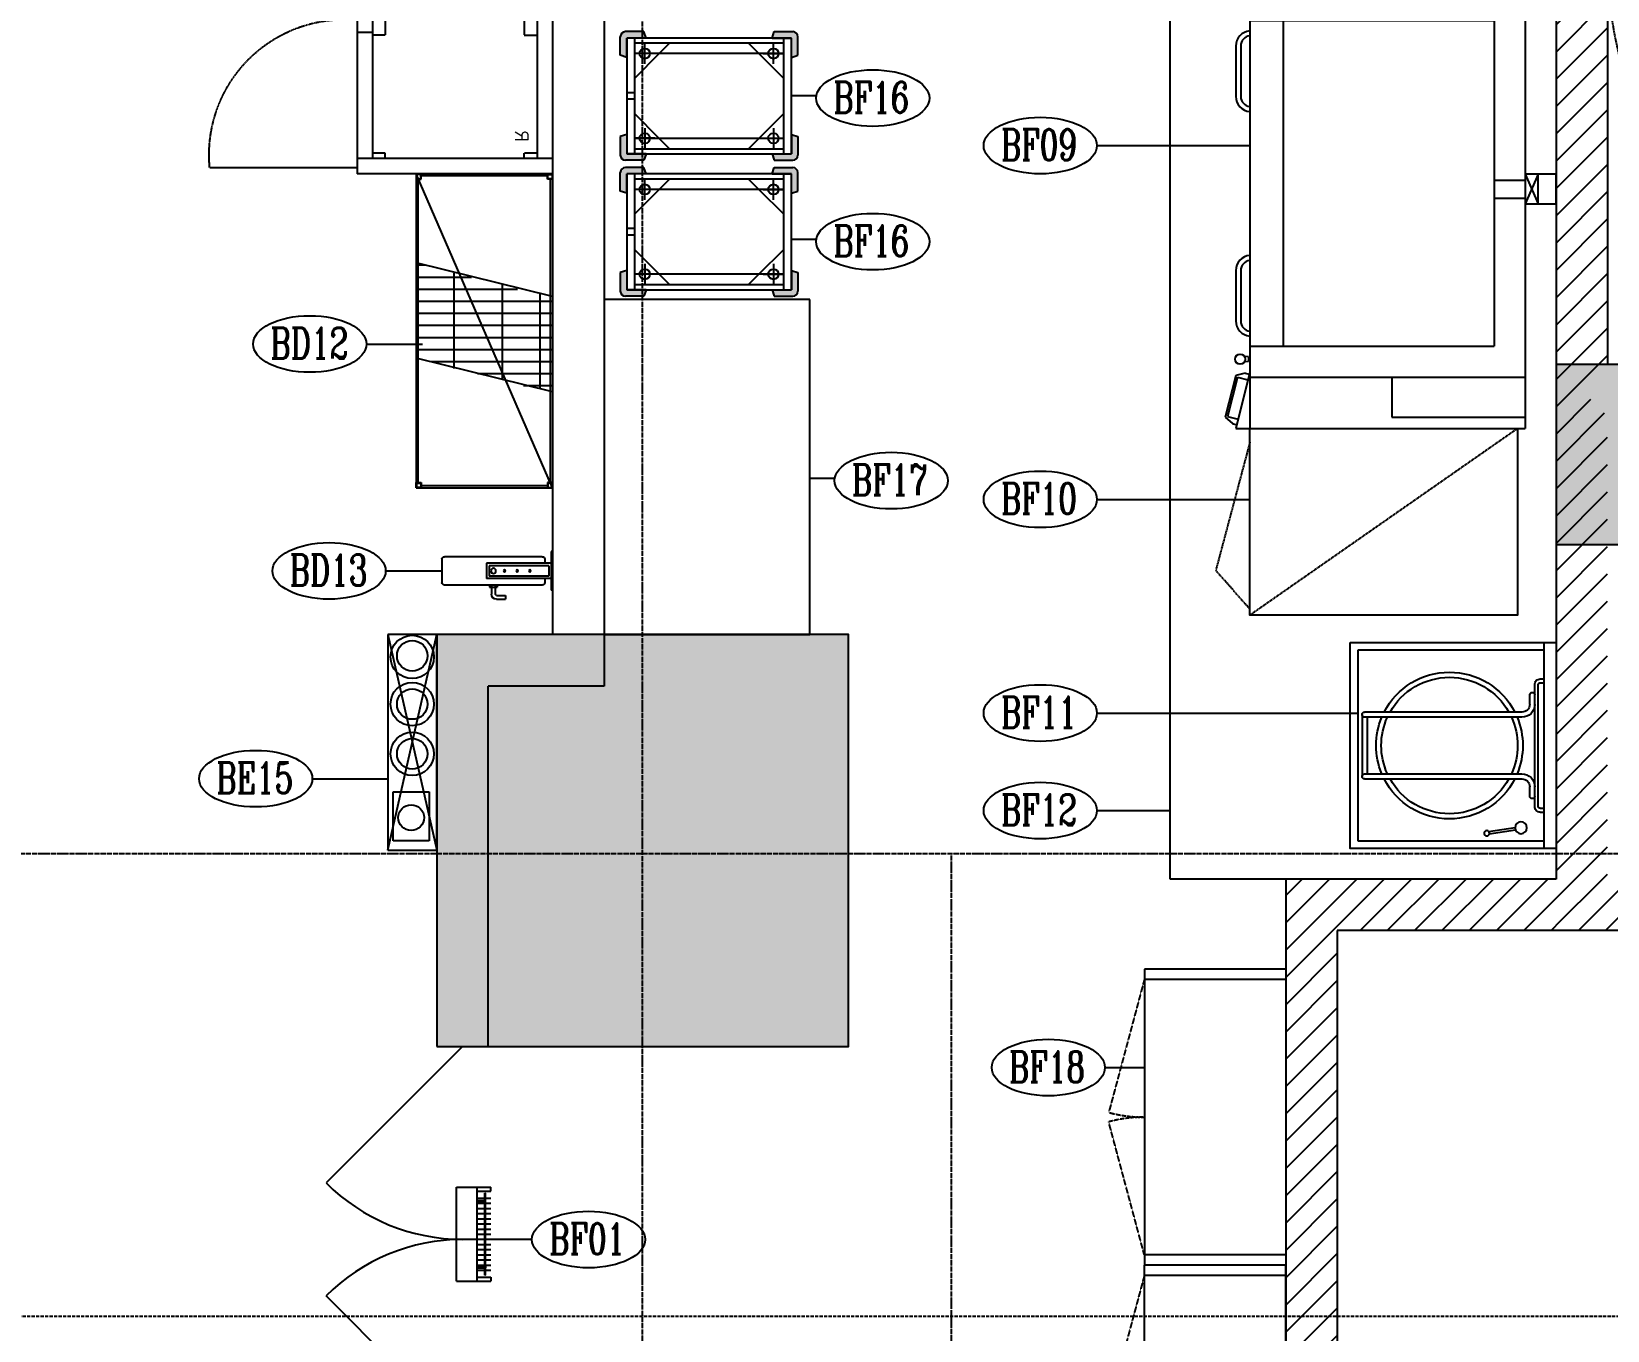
# Model space of a CAD drawing. Extents: x -12047294 to -5625356, y -1456591 to -622873.
# Drawn here: x -6020111 to -6013986, y -723327 to -718280 of the extents above; entities that cross this region are included whole.
import ezdxf

# ---------------------------------------------------------------- set-up
doc = ezdxf.new("R2010")
doc.units = 0
doc.header["$LTSCALE"] = 10
doc.header["$MEASUREMENT"] = 0
for name, pattern in [('__DASH', [0.35, 0.25, -0.1]), ('DASH', [0.35, 0.25, -0.1]), ('DOTE', [2.42, 2, -0.2, 0.02, -0.2])]:
    doc.linetypes.add(name, pattern=pattern)
for name, color, linetype in [('A-COLUMN', 10, 'Continuous'), ('A-DIMSYMB', 3, 'Continuous'), ('A-DOORWIN', 151, 'Continuous'), ('A-FireH', 6, 'Continuous'), ('A-STAIRS', 150, 'Continuous'), ('A-TK', 7, 'Continuous'), ('A-WALL', 2, 'Continuous'), ('DOTE', 9, 'DOTE'), ('EQUIP', 1, 'Continuous'), ('Iteam', 4, 'Continuous'), ('PUB_HATCH', 252, 'Continuous')]:
    doc.layers.add(name, color=color, linetype=linetype)
doc.styles.add('_TCH_DIM', font='tjromans.shx', dxfattribs={"width": 0.8, "bigfont": 'tjhztxt.shx'})
doc.styles.add('SHZF-注释', font='romanc.shx', dxfattribs={"width": 0.8, "bigfont": 'shzf-hz.shx'})
doc.styles.get("Standard").update_dxf_attribs({"font": 'tjromans.shx', "width": 0.75, "bigfont": 'tjhztxt.shx'})
pattern_1 = [(45, (0, 53.85), (-53.0330298, 53.0330298), [])]

# ---------------------------------------------------------------- blocks, each defined once
blk = doc.blocks.new('retretw')
at = {"layer": 'A-STAIRS', "color": 253, "linetype": '__DASH', "elevation": -100}
blk.add_lwpolyline([(1658219.1, -156098.3), (1658669.1, -156098.3)], dxfattribs=at)
at = {"layer": 'A-STAIRS', "color": 253, "linetype": '__DASH'}
for centre, start, end in [((1658244.1, -154548.3, -100), 180, 270.00021), ((1658644.1, -154548.3, -100), 269.9998, 0)]:
    blk.add_arc(centre, 1550, start, end, dxfattribs=at)
blk = doc.blocks.new('A$C53054AA7')
at = {"layer": 'A-DIMSYMB', "color": 0, "elevation": 600}
for points in [[(-4620, 2675, 0, 0, 0), (-2540, 2675, 80, 0, 0), (-2240, 2675, 0, 0, 0)], [(140, 2675, 0, 0, 0), (-1660, 2675, 80, 0, 0), (-1960, 2675, 0, 0, 0)], [(-4620, 825, 0, 0, 0), (-2820, 825, 80, 0, 0), (-2520, 825, 0, 0, 0)], [(140, 825, 0, 0, 0), (-1940, 825, 80, 0, 0), (-2240, 825, 0, 0, 0)]]:
    blk.add_lwpolyline(points, format="xyseb", dxfattribs=at)
at = {"layer": 'A-STAIRS', "color": 0}
for p, q in [((-2634, 3500), (-4480, 3500)), ((-4480, 1975), (-4480, 3500)), ((-4200, 1975), (-4200, 3500)), ((-3920, 1975), (-3920, 3500)), ((-3640, 1975), (-3640, 3500)), ((-3360, 1975), (-3360, 3500)), ((-3080, 1975), (-3080, 3500)), ((-2800, 1975), (-2800, 3500)), ((-2184.9, 2722.1), (-2634, 3500)), ((0, 3500), (-2518.6, 3500)), ((-2084.9, 2748.9), (-2518.6, 3500)), ((-2240, 3017.5), (-2240, 3500)), ((-1960, 2532.5), (-1960, 3500)), ((-1680, 2047.5), (-1680, 3500)), ((-1400, 1975), (-1400, 3500)), ((-1120, 1975), (-1120, 3500)), ((-840, 1975), (-840, 3500)), ((-560, 1975), (-560, 3500)), ((-280, 1975), (-280, 3500)), ((0, 1975), (0, 3500)), ((-2520, 1975), (-2520, 3302.5)), ((-2240, 1975), (-2240, 2817.5)), ((-2004.5, 2770.5), (-2184.9, 2722.1)), ((-2177.4, 2564.4), (-2004.5, 2770.5)), ((-2005.1, 2610.6), (-2177.4, 2564.4)), ((-1681.4, 1850), (-2105.1, 2583.8)), ((-1566, 1850), (-2005.1, 2610.6)), ((-1960, 1975), (-1960, 2332.5)), ((-1753.6, 1975), (-4555, 1975)), ((-4555, 1925), (-4555, 1975)), ((75, 1975), (-1638.1, 1975)), ((75, 1925), (75, 1975)), ((-1724.7, 1925), (-4555, 1925)), ((-4480, 1850), (-4480, 1925)), ((-4200, 1850), (-4200, 1925)), ((-3920, 1850), (-3920, 1925)), ((-3640, 1850), (-3640, 1925)), ((-3360, 1850), (-3360, 1925)), ((-3080, 1850), (-3080, 1925)), ((-2800, 1850), (-2800, 1925)), ((-2520, 1850), (-2520, 1925)), ((-2240, 1850), (-2240, 1925)), ((-1960, 1850), (-1960, 1925)), ((75, 1925), (-1609.3, 1925)), ((-1400, 1850), (-1400, 1925)), ((-1120, 1850), (-1120, 1925)), ((-840, 1850), (-840, 1925)), ((-560, 1850), (-560, 1925)), ((-280, 1850), (-280, 1925)), ((0, 1850), (0, 1925)), ((-1681.4, 1850), (-4480, 1850)), ((0, 1850), (-1566, 1850)), ((-4480, 1650), (-2914, 1650)), ((-4480, 1650), (-4480, 1575)), ((-4200, 1650), (-4200, 1575)), ((-3920, 1650), (-3920, 1575)), ((-3640, 1650), (-3640, 1575)), ((-3360, 1650), (-3360, 1575)), ((-3080, 1650), (-3080, 1575)), ((-2914, 1650), (-2474.9, 889.4)), ((-2798.6, 1650), (0, 1650)), ((-2798.6, 1650), (-2374.9, 916.2)), ((-2520, 1650), (-2520, 1575)), ((-2240, 1650), (-2240, 1575)), ((-1960, 1650), (-1960, 1575)), ((-1680, 1650), (-1680, 1575)), ((-1400, 1650), (-1400, 1575)), ((-1120, 1650), (-1120, 1575)), ((-840, 1650), (-840, 1575)), ((-560, 1650), (-560, 1575)), ((-280, 1650), (-280, 1575)), ((0, 1650), (0, 1575)), ((-4555, 1575), (-2870.7, 1575)), ((-4555, 1575), (-4555, 1525)), ((-2755.3, 1575), (75, 1575)), ((75, 1575), (75, 1525)), ((-4555, 1525), (-2841.9, 1525)), ((-4480, 1525), (-4480, 0)), ((-4200, 1525), (-4200, 0)), ((-3920, 1525), (-3920, 0)), ((-3640, 1525), (-3640, 0)), ((-3360, 1525), (-3360, 0)), ((-3080, 1525), (-3080, 0)), ((-2726.4, 1525), (75, 1525)), ((-2520, 1525), (-2520, 1167.5)), ((-2240, 1525), (-2240, 682.5)), ((-1960, 1525), (-1960, 197.5)), ((-1680, 1525), (-1680, 0)), ((-1400, 1525), (-1400, 0)), ((-1120, 1525), (-1120, 0)), ((-840, 1525), (-840, 0)), ((-560, 1525), (-560, 0)), ((-280, 1525), (-280, 0)), ((0, 1525), (0, 0)), ((-2800, 1452.5), (-2800, 0)), ((-2520, 967.5), (-2520, 0)), ((-2302.6, 935.6), (-2475.5, 729.5)), ((-2474.9, 889.4), (-2302.6, 935.6)), ((-2475.5, 729.5), (-2295.1, 777.9)), ((-2395.1, 751.1), (-1961.4, 0)), ((-2295.1, 777.9), (-1846, 0)), ((-2240, 482.5), (-2240, 0)), ((-4480, 0), (-1961.4, 0)), ((-1846, 0), (0, 0))]:
    blk.add_line(p, q, dxfattribs=at)
at = {"layer": 'A-STAIRS', "rotation": 269.9999999972424}
blk.add_blockref('retretw', (150068.3, 1660194.1, 100), dxfattribs=at)
at = {"layer": 'A-STAIRS', "xscale": -1, "rotation": 89.99999999722495}
blk.add_blockref('retretw', (-154548.3, 1660194.1, 100), dxfattribs=at)
at = {"layer": 'A-TK', "color": 0, "style": '_TCH_DIM', "width": 0.8}
for s, p in [('下', (-4988.6, 2562.3)), ('上', (201.3, 2505.6)), ('上', (-5010, 717.8)), ('下', (201.3, 655.6))]:
    blk.add_text(s, height=350, rotation=345.53039, dxfattribs=at).set_placement(p)
blk = doc.blocks.new('$DorLib2D$00000116')
at = {"color": 0}
for p, q in [((-0.5, 0), (-0.1464, 0.3536)), ((0.5, 0), (0.1464, 0.3536))]:
    blk.add_line(p, q, dxfattribs=at)
for centre, start, end in [((-0.5, 0), 0, 45), ((0.5, 0), 135, 180)]:
    blk.add_arc(centre, 0.5, start, end, dxfattribs=at)
blk = doc.blocks.new('_FZH')
blk.add_lwpolyline([(-0.5, -0.5), (0.5, -0.5), (0.5, 0.5), (-0.5, 0.5)], close=True)
at = {"layer": 'PUB_HATCH'}
blk.add_solid([(-0.5, -0.5), (0.5, -0.5), (-0.5, 0.5), (0.5, 0.5)], dxfattribs=at)
blk = doc.blocks.new('LXX1546368')
at = {"layer": 'EQUIP', "linetype": 'ByBlock'}
for p, q in [((636.4, 537, 0), (-583.6, 537, 0)), ((-583.6, 537, 0), (-583.6, -223, 0)), ((636.4, 537, 0), (636.4, -223, 0)), ((636.4, -223, 0), (-583.6, -223, 0))]:
    blk.add_line(p, q, dxfattribs=at)
at = {"layer": 'EQUIP', "color": 8, "linetype": 'DASH', "ltscale": 0.8}
for p, q in [((-523.6, 537, 0), (-523.6, -223, 0)), ((576.4, 537, 0), (576.4, -223, 0)), ((524.4, 477, 0), (-523.6, 477, 0)), ((-503.6, 477, 0), (-503.6, 427, 0)), ((-44.6, 427, 0), (-44.6, 477, 0)), ((45.4, 427, 0), (45.4, 477, 0)), ((556.4, 477, 0), (556.4, 427, 0)), ((-523.6, 427, 0), (-503.6, 427, 0)), ((45.4, 427, 0), (-44.6, 427, 0)), ((576.4, 427, 0), (556.4, 427, 0)), ((191.1, 70.5, 0), (153.2, 70.5, 0)), ((96.4, 4.1, 0), (105.9, 13.6, 0)), ((96.4, 13.5, 0), (96.5, -81.2, 0)), ((248, 4.3, 0), (96.4, 4.1, 0)), ((238.5, 13.8, 0), (105.9, 13.6, 0)), ((106, -81.2, 0), (105.9, 4.1, 0)), ((200.6, 50.7, 0), (143.7, 50.6, 0)), ((143.7, 50.6, 0), (143.8, 22.2, 0)), ((143.8, 22.2, 0), (200.6, 22.3, 0)), ((191.1, 61.1, 0), (153.2, 61, 0)), ((200.6, 22.3, 0), (200.6, 50.7, 0)), ((248, 4.3, 0), (238.5, 13.8, 0)), ((238.7, -81, 0), (238.5, 4.3, 0)), ((248.2, -81, 0), (248, 13.8, 0)), ((-523.6, -113, 0), (-503.6, -113, 0)), ((-503.6, -113, 0), (-503.6, -163, 0)), ((-44.6, -113, 0), (-44.6, -163, 0)), ((45.4, -113, 0), (-44.6, -113, 0)), ((45.4, -113, 0), (45.4, -163, 0)), ((556.4, -113, 0), (556.4, -163, 0)), ((576.4, -113, 0), (556.4, -113, 0)), ((-44.6, -163, 0), (-523.6, -163, 0)), ((524.4, -163, 0), (-44.6, -163, 0)), ((-34.6, -163, 0), (-34.6, -223, 0)), ((35.4, -163, 0), (35.4, -223, 0)), ((153.5, -128.5, 0), (191.4, -128.4, 0)), ((153.5, -138, 0), (191.4, -137.9, 0)), ((-558.6, -795.5, 0), (-558.6, -223, 0)), ((611.1, -223, 0), (611.4, -795.5, 0))]:
    blk.add_line(p, q, dxfattribs=at)
at = {"layer": 'EQUIP', "color": 8, "linetype": 'DASH', "ltscale": 0.5, "elevation": 0}
blk.add_lwpolyline([(311.1, -138), (532.8, -138), (532.8, -63.6), (311.1, -63.6)], close=True, dxfattribs=at)
at = {"layer": 'EQUIP', "color": 8, "linetype": 'DASH', "ltscale": 0.8}
for centre, start, end in [((-510, -271.4, 0), 264.70434, 5.27049), ((562.8, -271.4, 0), 174.72951, 275.29566)]:
    blk.add_arc(centre, 526.4, start, end, dxfattribs=at)
at = {"layer": 'EQUIP', "color": 8, "linetype": 'DASH', "ltscale": 0.8, "extrusion": (0, 0, -1)}
for centre, major_axis, start_param, end_param in [((153.3, 13.6, 0), (40.2, 40.2), 3.925446, 5.496242), ((191.2, 13.7, 0), (-40.2, 40.2), 0.783853, 2.354649), ((153.3, 13.6, 0), (33.5, 33.5), 3.925446, 5.496242), ((191.2, 13.7, 0), (33.5, 33.5), -0.786943, 0.783853), ((153.4, -81.1, 0), (-40.2, 40.2), 3.925446, 5.496242), ((153.4, -81.1, 0), (-33.5, 33.5), 3.925446, 5.496242), ((191.3, -81.1, 0), (-40.2, 40.2), 2.354649, 3.925446), ((191.3, -81.1, 0), (33.5, 33.5), 0.783853, 2.354649)]:
    blk.add_ellipse(centre, major_axis=major_axis, ratio=1, start_param=start_param, end_param=end_param, dxfattribs=at)
at = {"layer": 'EQUIP', "color": 2}
blk.add_text('R', height=50, dxfattribs=at).set_placement((-460.1, 391.7, -8.7))
blk = doc.blocks.new('LXX15471802')
at = {"layer": 'EQUIP'}
blk.add_blockref('LXX1546368', (19.5, -115.5), dxfattribs=at)
blk = doc.blocks.new('LXX09082059')
at = {"layer": 'EQUIP', "color": 8}
blk.add_line((-631.9, -274.5), (588.1, 255.5), dxfattribs=at)
at = {"layer": 'EQUIP'}
for p, q in [((-631.9, 255.5), (-631.9, -274.5)), ((588.1, 255.5), (-631.9, 255.5)), ((-631.9, 255.5), (-611.1, 255.5)), ((-631.9, 235.9), (-631.9, 255.5)), ((-629.8, 253.5), (-613.2, 253.5)), ((-629.8, 237.8), (-629.8, 253.5)), ((-613.2, 253.5), (-613.2, 237.8)), ((-611.1, 255.5), (-611.1, 235.9)), ((-611.1, 247.5), (567.3, 247.5)), ((-258.6, -274.5), (-127.8, 255.5)), ((111.3, -274.5), (242.1, 255.5)), ((588.1, 255.5), (567.3, 255.5)), ((567.3, 255.5), (567.3, 235.9)), ((586, 253.5), (569.4, 253.5)), ((569.4, 253.5), (569.4, 237.8)), ((586, 237.8), (586, 253.5)), ((588.1, 255.5), (588.1, -274.5)), ((588.1, 235.9), (588.1, 255.5)), ((-611.1, 235.9), (-631.9, 235.9)), ((-613.2, 237.8), (-629.8, 237.8)), ((-623.9, -254.9), (-623.9, 235.9)), ((567.3, 235.9), (588.1, 235.9)), ((569.4, 237.8), (586, 237.8)), ((580.1, -254.9), (580.1, 235.9)), ((-631.9, -254.9), (-631.9, -274.5)), ((-611.1, -254.9), (-631.9, -254.9)), ((588.1, -274.5), (-631.9, -274.5)), ((-631.9, -274.5), (-611.1, -274.5)), ((-629.8, -256.8), (-629.8, -272.5)), ((-613.2, -256.8), (-629.8, -256.8)), ((-629.8, -272.5), (-613.2, -272.5)), ((588.1, -274.5), (-621.5, -274.5)), ((-613.2, -272.5), (-613.2, -256.8)), ((-611.1, -274.5), (-611.1, -254.9)), ((-611.1, -266.5), (567.3, -266.5)), ((567.3, -274.5), (567.3, -254.9)), ((567.3, -254.9), (588.1, -254.9)), ((588.1, -274.5), (567.3, -274.5)), ((569.4, -272.5), (569.4, -256.8)), ((569.4, -256.8), (586, -256.8)), ((586, -272.5), (569.4, -272.5)), ((586, -256.8), (586, -272.5)), ((588.1, -254.9), (588.1, -274.5))]:
    blk.add_line(p, q, dxfattribs=at)
at = {"layer": 'EQUIP', "linetype": 'Continuous'}
for p, q in [((-93.8, 255.5), (-93.8, -274.5)), ((-46.9, 255.5), (-46.9, -274.5)), ((0, 255.5), (0, -274.5)), ((46.9, 255.5), (46.9, -274.5)), ((93.7, 255.5), (93.7, -274.5)), ((140.6, 255.5), (140.6, -137.9)), ((187.5, 255.5), (187.5, 40.7)), ((234.4, 255.5), (234.4, 219.3)), ((-140.6, 195.6), (-140.6, -274.5)), ((-168, 108), (201.9, 108)), ((-187.5, 17.1), (-187.5, -274.5)), ((-208.2, -79.5), (161.7, -79.5)), ((-234.4, -161.5), (-234.4, -274.5)), ((-248.4, -227), (121.5, -227))]:
    blk.add_line(p, q, dxfattribs=at)
blk = doc.blocks.new('xdrt')
at = {"layer": 'EQUIP', "linetype": 'Continuous', "ltscale": 0.3}
for p, q in [((0, 75), (0, -75)), ((0, 75), (5, 75)), ((5, 75), (5, -75)), ((5, 30), (256.7, 30)), ((15, 20), (246.7, 20)), ((15, 20), (15, -20)), ((30, 45), (30, 30)), ((40, 55), (420, 55)), ((246.7, 20), (246.7, -20)), ((256.7, 30), (256.7, -30)), ((430, 45), (430, -45)), ((5, -30), (256.7, -30)), ((15, -20), (246.7, -20)), ((30, -30), (30, -45)), ((40, -55), (420, -55)), ((0, -75), (5, -75))]:
    blk.add_line(p, q, dxfattribs=at)
at = {"layer": 'EQUIP'}
for p, q in [((215, -55), (215, -63)), ((222.5, -55), (222.5, -90)), ((237.5, -55), (237.5, -90)), ((245, -55), (245, -63)), ((183.2, -95), (183.2, -110))]:
    blk.add_line(p, q, dxfattribs=at)
at = {"layer": 'EQUIP', "ltscale": 0.2}
for p, q in [((217.5, -95), (183.2, -95)), ((217.5, -110), (183.2, -110)), ((245, -63), (215, -63))]:
    blk.add_line(p, q, dxfattribs=at)
at = {"layer": 'EQUIP'}
for centre in [(88, 0), (137.4, 0), (186.8, 0)]:
    blk.add_circle(centre, 4, dxfattribs=at)
at = {"layer": 'EQUIP', "linetype": 'Continuous', "ltscale": 0.3}
blk.add_circle((230, 0), 10, dxfattribs=at)
for centre, start, end in [((40, 45), 90, 180), ((420, 45), 0, 90), ((40, -45), 180, 270), ((420, -45), 270, 0)]:
    blk.add_arc(centre, 10, start, end, dxfattribs=at)
at = {"layer": 'EQUIP', "ltscale": 0.2}
for radius, end in [(5, 360), (20, 0)]:
    blk.add_arc((217.5, -90), radius, 270, end, dxfattribs=at)
blk = doc.blocks.new('LXX10300457')
at = {"layer": 'EQUIP'}
blk.add_blockref('xdrt', (-221, 4.3), dxfattribs=at)
blk = doc.blocks.new('Over 2')
at = {"layer": 'EQUIP', "color": 8}
for p, q in [((716.5, 120), (716.5, 0)), ((831.5, 120), (716.5, 120)), ((831.5, 0), (831.5, 120)), ((831.5, 50), (716.5, 50)), ((716.5, 0), (831.5, 50)), ((716.5, 50), (831.5, 0)), ((739, -120), (739, 0)), ((809, -120), (809, 0)), ((1661, -518), (1661, 0)), ((120, -120), (120, -1070)), ((120, -120), (1385, -120)), ((1385, -1070), (1385, -120)), ((1505, -518), (1661, -518)), ((120, -940), (1385, -940))]:
    blk.add_line(p, q, dxfattribs=at)
at = {"layer": 'EQUIP'}
for p, q in [((0, 0), (0, -1070)), ((0, 0), (1705, 0)), ((1505, -1070), (1505, 0)), ((1705, -1125), (1705, 0)), ((0, -1070), (1705, -1070)), ((1426.5, -1075), (1424.6, -1091)), ((1426.5, -1075), (1443.5, -1075)), ((1431, -1075), (1431, -1070)), ((1439, -1075), (1439, -1070)), ((1443.5, -1075), (1445.4, -1091)), ((1485, -1070), (1705, -1125)), ((1489.6, -1088.7), (1493.7, -1072.2)), ((1489.6, -1088.7), (1499.1, -1125.1)), ((1504.9, -1118.3), (1515.1, -1077.5)), ((218.3, -1105.1), (414.2, -1105.1)), ((218.3, -1124.1), (414.2, -1124.1)), ((1090.8, -1105.1), (1286.7, -1105.1)), ((1090.8, -1124.1), (1286.7, -1124.1)), ((1499.1, -1125.1), (1660.1, -1165.3)), ((1504.9, -1118.3), (1658.2, -1156.6)), ((1658.2, -1156.6), (1668.4, -1115.8)), ((1660.1, -1165.3), (1685.6, -1137.7)), ((1685.6, -1137.7), (1689.7, -1121.2))]:
    blk.add_line(p, q, dxfattribs=at)
blk.add_circle((1435, -1107.5), 19.5, dxfattribs=at)
for centre, radius, start, end in [((218.3, -1065.1), 59, 184.72197, 270), ((218.3, -1065.1), 40, 186.97423, 270), ((414.2, -1065.1), 40, 270, 353.02577), ((414.2, -1065.1), 59, 270, 355.27803), ((1090.8, -1065.1), 59, 184.72197, 270), ((1090.8, -1065.1), 40, 186.97423, 270), ((1286.7, -1065.1), 40, 270, 353.02577), ((1286.7, -1065.1), 59, 270, 355.27803)]:
    blk.add_arc(centre, radius, start, end, dxfattribs=at)
blk = doc.blocks.new('LXX10073361')
at = {"layer": 'EQUIP'}
blk.add_blockref('Over 2', (-788.7, 498.4), dxfattribs=at)
blk = doc.blocks.new('LXX10080153')
at = {"layer": 'EQUIP', "color": 8, "linetype": 'DASH'}
for p, q in [((362.5, 520), (-362.5, -520)), ((-188.2, -652.5), (-338.8, -520)), ((309.6, -520), (-188.2, -652.5))]:
    blk.add_line(p, q, dxfattribs=at)
at = {"layer": 'EQUIP'}
blk.add_lwpolyline([(362.5, 520), (-362.5, 520), (-362.5, -520), (362.5, -520)], close=True, dxfattribs=at)
blk = doc.blocks.new('LXX09190176')
at = {"layer": 'EQUIP'}
for p, q in [((-376.9, 342.7), (423.1, 342.7)), ((-346.9, -381.4), (-346.9, 342.7)), ((393.1, 342.7), (393.1, -381.4)), ((393.1, -381.4), (-346.9, -381.4))]:
    blk.add_line(p, q, dxfattribs=at)
at = {"layer": 'EQUIP', "color": 8, "linetype": 'Continuous'}
for p, q in [((-235.9, 327.2), (-235.9, 342.7)), ((-220.9, 327.2), (-220.9, 342.7)), ((-212.9, 319.2), (259, 319.2)), ((267.1, 327.2), (267.1, 342.7)), ((282.1, 327.2), (282.1, 342.7)), ((-212.9, 306.2), (259, 306.2))]:
    blk.add_line(p, q, dxfattribs=at)
at = {"layer": 'EQUIP', "color": 8}
for p, q in [((-173.1, 286.2), (-136.9, 286.2)), ((-106.9, 306.2), (153, 306.2)), ((-106.9, -355.2), (-106.9, 256.2)), ((-86.9, -355.2), (-86.9, 256.2)), ((133, 256.2), (133, -355.2)), ((153, 256.2), (153, -355.2)), ((183, 286.2), (219.2, 286.2)), ((-306.1, 231.2), (-321.6, 128.2)), ((-296.2, 229.7), (-311.7, 126.7)), ((133, -345.2), (-86.9, -345.2))]:
    blk.add_line(p, q, dxfattribs=at)
at = {"layer": 'EQUIP'}
for points in [[(-376.9, 388.6), (-376.9, 342.7), (423.1, 342.7), (423.1, 388.6)], [(423.1, -411.4), (423.1, 388.6), (-376.9, 388.6), (-376.9, -411.4)]]:
    blk.add_lwpolyline(points, close=True, dxfattribs=at)
at = {"layer": 'EQUIP', "color": 8}
blk.add_lwpolyline([(143, -365.2), (-96.9, -365.2)], dxfattribs=at)
for centre, radius in [((-296.5, 252.4), 23.1), ((-318.1, 119.2), 10.4)]:
    blk.add_circle(centre, radius, dxfattribs=at)
at = {"layer": 'EQUIP', "color": 8, "linetype": 'Continuous'}
for centre, radius, start, end in [((-214.5, 327.5), 21.4, 180.81487, 274.38082), ((-212.9, 327.2), 8.04, 180, 270), ((260.6, 327.5), 21.4, 265.61918, 359.18513), ((259, 327.2), 8.04, 270, 0)]:
    blk.add_arc(centre, radius, start, end, dxfattribs=at)
at = {"layer": 'EQUIP', "color": 8}
for centre, radius, start, end in [((-173.1, 296.2), 10, 90, 270), ((-136.9, 256.2), 50, 0, 90), ((-136.9, 256.2), 30, 0, 90), ((23.1, -25.6), 285, 67.31232, 112.68768), ((183, 256.2), 50, 90, 180), ((183, 256.2), 30, 90, 180), ((219.2, 296.2), 10, 270, 90), ((23.1, -25.6), 285, 117.12177, 242.87823), ((23.1, -25.6), 265, 119.35961, 240.64039), ((23.1, -25.6), 265, 65.49216, 114.50784), ((23.1, -25.6), 285, 297.12177, 62.87823), ((23.1, -25.6), 265, 299.35961, 60.64039), ((23.1, -25.6), 265, 245.49216, 294.50784), ((23.1, -25.6), 285, 247.31232, 292.68768), ((-96.9, -355.2), 10, 180, 0), ((143, -355.2), 10, 180, 0)]:
    blk.add_arc(centre, radius, start, end, dxfattribs=at)
blk = doc.blocks.new('sawg')
at = {"layer": 'EQUIP'}
for p, q in [((0, 0), (1150, 0)), ((0, 0), (0, -550)), ((1150, 0), (1150, -550)), ((0, -550), (1150, -550))]:
    blk.add_line(p, q, dxfattribs=at)
at = {"layer": 'EQUIP', "color": 8}
for p, q in [((40, 0), (40, -550)), ((1110, 0), (1110, -550))]:
    blk.add_line(p, q, dxfattribs=at)
at = {"layer": 'EQUIP', "color": 8, "linetype": 'DASH', "ltscale": 0.4}
for p, q in [((40, -550), (556.8, -688.5)), ((1110, -550), (593.2, -688.5))]:
    blk.add_line(p, q, dxfattribs=at)
for centre, start, end in [((40, -550), 345, 0), ((1110, -550), 180, 195)]:
    blk.add_arc(centre, 535, start, end, dxfattribs=at)
blk = doc.blocks.new('LXX08372897')
at = {"layer": 'EQUIP'}
blk.add_blockref('sawg', (-520, 258.5), dxfattribs=at)
blk = doc.blocks.new('bpc')
at = {"layer": 'EQUIP'}
for points in [[(-230, 25), (-158, 25), (-150, 0), (-225, 0), (-225, -75), (-250, -67), (-250, 5, -0.414214)], [(230, 25), (158, 25), (150, 0), (225, 0), (225, -75), (250, -67), (250, 5, 0.414214)], [(-230, -665), (-158, -665), (-150, -640), (-225, -640), (-225, -565), (-250, -573), (-250, -645, 0.414214)], [(230, -665), (158, -665), (150, -640), (225, -640), (225, -565), (250, -573), (250, -645, -0.414214)]]:
    blk.add_hatch(color=8, dxfattribs=at).paths.add_polyline_path(points)
at = {"layer": 'EQUIP', "color": 8}
for p, q in [((-250, -67), (-250, 5)), ((-158, 25), (-230, 25)), ((-225, -75), (-225, 0)), ((-150, 0), (-225, 0)), ((-150, 0), (-158, 25)), ((-12.5, -30), (-12.5, 0)), ((12.5, -30), (12.5, 0)), ((150, 0), (158, 25)), ((150, 0), (225, 0)), ((158, 25), (230, 25)), ((225, -75), (225, 0)), ((250, -67), (250, 5)), ((-165, -126.5), (-68.3, -30)), ((-164.6, -109.9), (-164.6, -29.9)), ((165, -126.5), (68.3, -30)), ((164.6, -109.9), (164.6, -29.9)), ((-225, -75), (-250, -67)), ((-124.6, -69.9), (-204.6, -69.9)), ((124.6, -69.9), (204.6, -69.9)), ((225, -75), (250, -67)), ((-205, -166.5), (-165, -126.5)), ((205, -166.5), (165, -126.5)), ((-205, -473.5), (-165, -513.5)), ((205, -473.5), (165, -513.5)), ((-165, -513.5), (-68.3, -610)), ((-164.6, -530.1), (-164.6, -610.1)), ((165, -513.5), (68.3, -610)), ((164.6, -530.1), (164.6, -610.1)), ((-225, -565), (-250, -573)), ((-250, -573), (-250, -645)), ((-225, -565), (-225, -640)), ((-124.6, -570.1), (-204.6, -570.1)), ((124.6, -570.1), (204.6, -570.1)), ((225, -565), (250, -573)), ((225, -565), (225, -640)), ((250, -573), (250, -645)), ((-158, -665), (-230, -665)), ((-150, -640), (-225, -640)), ((-150, -640), (-158, -665)), ((150, -640), (225, -640)), ((150, -640), (158, -665)), ((158, -665), (230, -665))]:
    blk.add_line(p, q, dxfattribs=at)
at = {"layer": 'EQUIP'}
for p, q in [((225, 0), (-225, 0)), ((-225, 0), (-225, -640)), ((225, -640), (225, 0)), ((225, -30), (-225, -30)), ((-205, -30), (-205, -610)), ((205, -610), (205, -30)), ((-225, -610), (225, -610)), ((-225, -640), (225, -640))]:
    blk.add_line(p, q, dxfattribs=at)
at = {"layer": 'EQUIP', "color": 9}
for p, q in [((-165, -610), (-165, -30)), ((165, -610), (165, -30))]:
    blk.add_line(p, q, dxfattribs=at)
at = {"layer": 'EQUIP', "color": 8}
for centre in [(-164.6, -69.9), (164.6, -69.9), (-164.6, -570.1), (164.6, -570.1)]:
    blk.add_circle(centre, 20, dxfattribs=at)
for centre, start, end in [((-230, 5), 90, 180), ((230, 5), 0, 90), ((-230, -645), 180, 270), ((230, -645), 270, 0)]:
    blk.add_arc(centre, 20, start, end, dxfattribs=at)
blk = doc.blocks.new('LXX10101281')
at = {"layer": 'EQUIP'}
blk.add_blockref('bpc', (30, 285), dxfattribs=at)
blk = doc.blocks.new('myd')
at = {"layer": 'EQUIP', "linetype": 'ByBlock'}
for p, q in [((-80, 0), (-132.9, 0)), ((-80, -365), (-80, 0)), ((0, 0), (-80, 0)), ((0, -365), (0, 0)), ((-132.9, -15), (-132.9, 0)), ((-80, -15), (-132.9, -15)), ((-80, -350), (-132.9, -350)), ((-132.9, -350), (-132.9, -365)), ((-80, -365), (-132.9, -365)), ((0, -365), (-80, -365))]:
    blk.add_line(p, q, dxfattribs=at)
at = {"layer": 'EQUIP', "color": 8, "linetype": 'ByBlock'}
for p, q in [((-112.9, -42.5), (-132.9, -42.5)), ((-112.9, -342), (-112.9, -23)), ((-112.9, -23), (-109.9, -23)), ((-112.9, -60), (-112.9, -52)), ((-80, -52), (-112.9, -52)), ((-80, -60), (-112.9, -60)), ((-109.9, -52), (-109.9, -23)), ((-80, -42.5), (-109.9, -42.5)), ((-109.9, -305), (-109.9, -60)), ((-112.9, -62.5), (-132.9, -62.5)), ((-112.9, -82.5), (-132.9, -82.5)), ((-112.9, -102.5), (-132.9, -102.5)), ((-112.9, -122.5), (-132.9, -122.5)), ((-80, -62.5), (-109.9, -62.5)), ((-80, -82.5), (-109.9, -82.5)), ((-80, -102.5), (-109.9, -102.5)), ((-80, -122.5), (-109.9, -122.5)), ((-112.9, -142.5), (-132.9, -142.5)), ((-112.9, -162.5), (-132.9, -162.5)), ((-112.9, -182.5), (-132.9, -182.5)), ((-80, -142.5), (-109.9, -142.5)), ((-80, -162.5), (-109.9, -162.5)), ((-80, -182.5), (-109.9, -182.5)), ((-112.9, -202.5), (-132.9, -202.5)), ((-112.9, -222.5), (-132.9, -222.5)), ((-112.9, -242.5), (-132.9, -242.5)), ((-80, -202.5), (-109.9, -202.5)), ((-80, -222.5), (-109.9, -222.5)), ((-80, -242.5), (-109.9, -242.5)), ((-112.9, -262.5), (-132.9, -262.5)), ((-112.9, -282.5), (-132.9, -282.5)), ((-112.9, -302.5), (-132.9, -302.5)), ((-80, -305), (-112.9, -305)), ((-112.9, -305), (-112.9, -313)), ((-80, -262.5), (-109.9, -262.5)), ((-80, -282.5), (-109.9, -282.5)), ((-80, -302.5), (-109.9, -302.5)), ((-112.9, -322.5), (-132.9, -322.5)), ((-80, -313), (-112.9, -313)), ((-112.9, -342), (-109.9, -342)), ((-109.9, -342), (-109.9, -313)), ((-80, -322.5), (-109.9, -322.5))]:
    blk.add_line(p, q, dxfattribs=at)
blk = doc.blocks.new('LXX10253497')
at = {"layer": 'EQUIP'}
blk.add_blockref('myd', (79.8, 142.5), dxfattribs=at)
blk = doc.blocks.new('A$C491C4D06')
at = {"layer": 'EQUIP', "ltscale": 2}
for p, q in [((-312.3, 387.5), (-430.4, 238.1)), ((345.2, -132.3), (-312.3, 387.5)), ((-430.4, 238.1), (227.1, -281.8)), ((227.1, -281.8), (345.2, -132.3)), ((227.1, -281.8), (345.2, -132.3))]:
    blk.add_line(p, q, dxfattribs=at)
at = {"layer": 'EQUIP', "color": 8, "ltscale": 2}
for p, q in [((-312.3, 387.5), (227.1, -281.8)), ((-383.2, 238.3), (-296.4, 348.2)), ((-296.4, 348.2), (-147.4, 230.3)), ((345.2, -132.3), (-430.4, 238.1)), ((-234.2, 120.5), (-383.2, 238.3)), ((-147.4, 230.3), (-234.2, 120.5))]:
    blk.add_line(p, q, dxfattribs=at)
for centre, radius in [((-269.2, 237.4), 50), ((-77.2, 80.2), 84.2), ((-77.2, 80.2), 59.2), ((74.3, -39.6), 84.2), ((74.3, -39.6), 59.2), ((217.9, -153.1), 84.2), ((221.6, -156), 59.2)]:
    blk.add_circle(centre, radius, dxfattribs=at)

msp = doc.modelspace()

# ---------------------------------------------------------------- hatches: boundary and pattern name
at = {"layer": 'A-FireH'}
h = msp.add_hatch(dxfattribs=at)
h.set_pattern_fill('普通砖', color=256, scale=30, style=0)
h.set_pattern_definition(pattern_1)
h.paths.add_polyline_path([(-6014119.5, -717850.1), (-6014186.1, -717983.4), (-6014186.1, -719773.4), (-6014052.8, -719706.8), (-6013986.1, -719573.4), (-6013986.1, -717783.4)])
h = msp.add_hatch(dxfattribs=at)
h.set_pattern_fill('普通砖', color=256, scale=30, style=0)
h.set_pattern_definition(pattern_1)
h.paths.add_polyline_path([(-6014052.8, -719706.8), (-6014186.1, -719773.4), (-6014186.1, -721573.4), (-6014119.5, -721640.1), (-6013986.1, -721573.4), (-6013986.1, -719773.4)])
h = msp.add_hatch(dxfattribs=at)
h.set_pattern_fill('普通砖', color=256, scale=30, style=0)
h.set_pattern_definition(pattern_1)
h.paths.add_polyline_path([(-6015036.1, -721773.4), (-6015236.1, -721573.4), (-6015236.1, -724223.4), (-6015169.5, -724290.1), (-6015036.1, -724223.4)])
h = msp.add_hatch(dxfattribs=at)
h.set_pattern_fill('普通砖', color=256, scale=30, style=0)
h.set_pattern_definition(pattern_1)
h.paths.add_polyline_path([(-6014119.5, -721640.1), (-6014186.1, -721573.4), (-6015236.1, -721573.4), (-6015036.1, -721773.4), (-6014186.1, -721773.4)])
h = msp.add_hatch(dxfattribs=at)
h.set_pattern_fill('普通砖', color=256, scale=30, style=0)
h.set_pattern_definition(pattern_1)
h.paths.add_polyline_path([(-6009619.5, -721706.8), (-6009686.1, -721573.4), (-6013986.1, -721573.4), (-6014119.5, -721640.1), (-6014186.1, -721773.4), (-6009686.1, -721773.4)])

# ---------------------------------------------------------------- linework, layer by layer
at = {"layer": 'A-WALL'}
for p, q in [((-6017886.1, -713173.4), (-6017886.1, -720823.4)), ((-6018086.1, -713373.4), (-6018086.1, -720623.4)), ((-6013986.1, -717783.4), (-6013986.1, -719573.4)), ((-6014186.1, -717983.4), (-6014186.1, -719773.4)), ((-6013086.1, -719573.4), (-6013986.1, -719573.4)), ((-6014186.1, -719773.4), (-6014186.1, -721573.4)), ((-6018536.1, -720623.4), (-6018536.1, -722223.4)), ((-6018086.1, -720623.4), (-6018536.1, -720623.4)), ((-6018336.1, -722223.4), (-6018336.1, -720823.4)), ((-6017886.1, -720823.4), (-6018336.1, -720823.4)), ((-6015236.1, -721573.4), (-6015236.1, -724223.4)), ((-6014186.1, -721573.4), (-6015236.1, -721573.4)), ((-6015036.1, -721773.4), (-6015036.1, -724223.4)), ((-6014186.1, -721773.4), (-6015036.1, -721773.4)), ((-6009686.1, -721773.4), (-6014186.1, -721773.4)), ((-6018536.1, -722223.4), (-6018336.1, -722223.4))]:
    msp.add_line(p, q, dxfattribs=at)
at = {"layer": 'DOTE', "linetype": 'DOTE'}
for p, q in [((-6017736.1, -756448.6), (-6017736.1, -655372.8)), ((-6089538.8, -721473.4), (-5988539.2, -721473.4))]:
    msp.add_line(p, q, dxfattribs=at)
at = {"layer": 'DOTE'}
msp.add_line((-6016536.1, -756373.6), (-6016536.1, -721473.4), dxfattribs=at)
at = {"layer": 'DOTE', "color": 250, "linetype": 'DASH', "ltscale": 5}
msp.add_lwpolyline([(-6056536.1, -673373.4), (-6006536.1, -673373.4), (-6006536.1, -723273.4), (-6056536.1, -723273.4)], close=True, dxfattribs=at)
at = {"layer": 'EQUIP', "color": 2, "linetype": 'DASH'}
msp.add_lwpolyline([(-6015686.1, -721573.4), (-6015686.1, -717983.4), (-6014186.1, -717983.4), (-6014186.1, -721573.4)], close=True, dxfattribs=at)
at = {"layer": 'EQUIP', "elevation": 0}
msp.add_lwpolyline([(-6017086.1, -719321.4), (-6017886.1, -719321.4), (-6017886.1, -720623.4), (-6017086.1, -720623.4)], close=True, dxfattribs=at)
at = {"layer": 'Iteam'}
for p, q in [((-6017061, -718530.6), (-6017157.9, -718530.6)), ((-6015970.6, -718723.4, 0), (-6015376.5, -718723.4, 0)), ((-6017061, -719088.3), (-6017157.9, -719088.3)), ((-6018809.8, -719494.4, 0), (-6018591.1, -719494.4, 0)), ((-6016989.2, -720017), (-6017086.1, -720017)), ((-6015970.6, -720098, 0), (-6015376.5, -720098, 0)), ((-6018734.8, -720376, 0), (-6018516.1, -720376)), ((-6015970.6, -720928.2, 0), (-6014956.2, -720928.2, 0)), ((-6019019.9, -721183.3, 0), (-6018726.7, -721183.3)), ((-6015970.6, -721307.2, 0), (-6015686.1, -721307.2, 0)), ((-6015939.3, -722305.7), (-6015786.1, -722305.7)), ((-6018166.2, -722973.8, 0), (-6018459.4, -722973.8))]:
    msp.add_line(p, q, dxfattribs=at)
for centre in [(-6016841.6, -718538.9), (-6016190.6, -718723.4, 0), (-6016841.6, -719096.7), (-6019029.8, -719494.4, 0), (-6016769.9, -720025.3), (-6016190.6, -720098, 0), (-6018954.8, -720376, 0), (-6016190.6, -720928.2, 0), (-6019239.9, -721183.3, 0), (-6016190.6, -721307.2, 0), (-6016159.3, -722305.7), (-6017946.2, -722973.8, 0)]:
    msp.add_ellipse(centre, major_axis=(220, 0), ratio=0.5, dxfattribs=at)

# ---------------------------------------------------------------- block references
at = {"rotation": 90.00000000000003}
msp.add_blockref('A$C53054AA7', (-6010486.1, -713523.4), dxfattribs=at)
at = {"layer": 'A-COLUMN', "xscale": 700, "yscale": 700, "zscale": 700, "rotation": 90}
msp.add_blockref('_FZH', (-6013836.1, -719923.4), dxfattribs=at)
at = {"layer": 'A-COLUMN', "xscale": 1600, "yscale": 1600, "zscale": 1600}
msp.add_blockref('_FZH', (-6017736.1, -721423.4), dxfattribs=at)
at = {"layer": 'A-DOORWIN', "xscale": -1500, "yscale": -1500, "zscale": -1500, "rotation": 270.000000000111}
msp.add_blockref('$DorLib2D$00000116', (-6018436.1, -722973.4), dxfattribs=at)
at = {"layer": 'EQUIP', "xscale": -1, "rotation": 270}
for name, p in [('LXX15471802', (-6018507.6, -718269.3, 0)), ('LXX10080153', (-6014856.1, -720185.8)), ('LXX09190176', (-6014574.7, -721077.5)), ('LXX08372897', (-6015494.6, -723703.4))]:
    msp.add_blockref(name, p, dxfattribs=at)
at = {"layer": 'EQUIP'}
for name, p, rotation in [('LXX10073361', (-6014804.5, -718907), 270), ('LXX10101281', (-6017512.9, -718560.6), 90), ('LXX10101281', (-6017512.9, -719088.6), 90), ('LXX09082059', (-6018360.7, -719421.6), 90.00000001334006), ('LXX08372897', (-6015494.6, -722443.4), 270)]:
    msp.add_blockref(name, p, dxfattribs=dict(at, rotation=rotation))
at = {"layer": 'EQUIP', "xscale": -1}
for name, p in [('LXX10300457', (-6018307.1, -720380.3)), ('LXX10253497', (-6018379.6, -722913))]:
    msp.add_blockref(name, p, dxfattribs=at)
at = {"layer": 'EQUIP', "color": 4, "ltscale": 1000, "rotation": 128.3293160370938}
msp.add_blockref('A$C491C4D06', (-6018616.4, -720976.3), dxfattribs=at)

# ---------------------------------------------------------------- texts
at = {"layer": 'Iteam', "style": 'SHZF-注释', "width": 0.7}
for s, p in [('BF16', (-6016994.8, -718595.9, 0)), ('BF09', (-6016343.8, -718780.3)), ('BF16', (-6016994.8, -719153.6, 0)), ('BD12', (-6019183, -719551.3)), ('BF17', (-6016923.1, -720082.2, 0)), ('BF10', (-6016343.8, -720154.9)), ('BD13', (-6019108.1, -720432.9, 0)), ('BF11', (-6016343.8, -720985.1)), ('BE15', (-6019393.1, -721240.2)), ('BF12', (-6016343.8, -721364.2)), ('BF18', (-6016312.5, -722362.7, 0)), ('BF01', (-6018099.4, -723030.7))]:
    msp.add_text(s, height=120, dxfattribs=at).set_placement(p)

doc.saveas('drawing.dxf')
